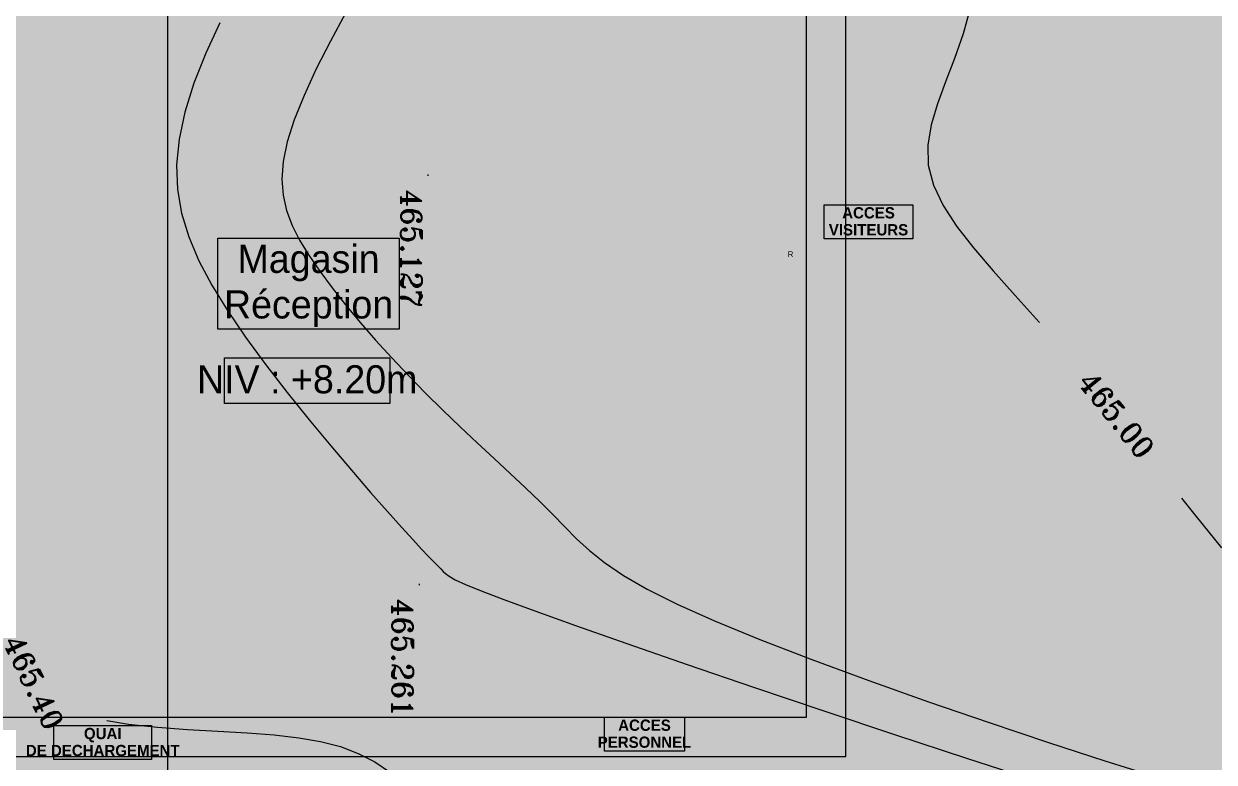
# Model space of a CAD drawing. Header units: millimetres. Extents: x 132836 to 1862386, y -330276 to -143438.
# Drawn here: x 167533 to 209873, y -261015 to -234764 of the extents above; entities that cross this region are included whole.
import ezdxf

# ---------------------------------------------------------------- set-up
doc = ezdxf.new("R2010")
doc.units = ezdxf.units.MM
doc.header["$MEASUREMENT"] = 0
for name, color, linetype in [('Hachure', 7, 'Continuous'), ('Marques - Coupes', 7, 'Continuous'), ('Nouveau_CN_01_00', 7, 'Continuous'), ('Nouveau_CN_02_00', 7, 'Continuous'), ('Nouveau_Cotation Courbes de niveau', 7, 'Continuous'), ('Nouveau_TopoAlt', 7, 'Continuous'), ('Nouveau_TopoJIS', 7, 'Continuous'), ('Sols_ Dalles', 7, 'Continuous')]:
    doc.layers.add(name, color=color, linetype=linetype)
doc.styles.add('STYLE_GENERE_1', font='')
doc.styles.add('STYLE_GENERE_4', font='')
doc.styles.add('STYLE_GENERE_5', font='romant.shx')
doc.styles.get('STYLE_GENERE_1').set_extended_font_data('Agency FB')
doc.styles.get('STYLE_GENERE_4').set_extended_font_data('Agency FB', bold=True)

# ---------------------------------------------------------------- blocks, each defined once
blk = doc.blocks.new('Plan de coupe_1_1', base_point=(172644, -165306))
at = {"layer": 'Marques - Coupes', "color": 7, "linetype": 'Continuous', "lineweight": 5}
blk.add_line((172644, -165556), (172644, -266659), dxfattribs=at)

msp = doc.modelspace()

# ---------------------------------------------------------------- hatches: boundary and pattern name
at = {"linetype": 'Continuous', "lineweight": 0, "true_color": 0x6f6f6f}
h = msp.add_hatch(color=8, dxfattribs=at)
h.paths.add_polyline_path([(141848.442, -275935.042), (141848.442, -295062.571), (269220.821, -293826.868), (269220.821, -270902.734), (268763.049, -270902.734), (254213.6, -271040.575), (254213.6, -163437.635), (153156.2, -163437.635), (153156.2, -271040.575), (153182.962, -271040.57), (153183.146, -272000.514, -0.409427364), (149183.681, -275935.042)])
h.paths.add_polyline_path([(158435.584, -260639.953), (155145.584, -260639.953), (155145.584, -248364.953), (155145.584, -243089.974), (155145.584, -242189.974), (158435.584, -242189.974)], flags=0)
h.paths.add_polyline_path([(196775.042, -260810.571), (196775.042, -222495.57), (186955.542, -222495.57), (186955.542, -218295.57), (196754.55, -218295.57), (196754.55, -208495.57), (196754.55, -204495.57), (193355.542, -204495.57), (193355.542, -201780.57), (193355.542, -195161.535), (195576.034, -195161.535), (195576.034, -189810.571), (217850.068, -189810.571), (217850.068, -262266.885), (245610.045, -262266.885), (245610.045, -253395.571), (245626.034, -253395.571), (246426.034, -253395.571), (247826.034, -253395.571), (247826.034, -248005.571), (247826.034, -246605.571), (245626.034, -246605.571), (245610.045, -246605.571), (245610.045, -171995.57), (212806.28, -171995.57), (161503.433, -171995.57), (161503.433, -193810.571), (161503.433, -230015.57), (161503.433, -260810.571)], flags=0)
h.paths.add_polyline_path([(162737.042, -269433.913, -0.09031866), (162858.773, -268727.623, -0.201448728), (163912.639, -267592.74, -0.104211445), (164718.006, -267415.055), (165317.979, -267409.371, -0.104044608), (166125.354, -267571.244, -0.238255457), (167284.257, -268953.318, -0.055188622), (167336.836, -269390.334), (167338.931, -269611.438), (167351.046, -270890.267), (167092.583, -271892.761, -0.267949192), (165370.083, -272909.124), (164770.11, -272914.808, -0.193717464), (163379.252, -272370.185, -0.070568756), (163028.663, -271931.262, -0.131652498), (162751.253, -270933.845)], flags=0)
h.paths.add_polyline_path([(173316.986, -273599.031), (173316.986, -273452.052), (173330.488, -267377.824, -0.380556701), (175316.986, -265609.826), (175394.714, -265609.826), (175394.714, -270609.826), (190394.714, -270609.826), (190394.714, -265609.826), (195356.191, -265609.826, -0.414213562), (196856.191, -267109.826), (196856.191, -273660.699, -0.345501612), (195137.285, -275433.432), (175327.752, -275599.002, -0.415791099)], flags=0)
h.paths.add_polyline_path([(205510.093, -271504.083, -0.134473934), (205230.948, -270484.937), (205230.948, -268984.937, -0.414213562), (207230.948, -266984.937), (207830.948, -266984.937, -0.414213562), (209830.948, -268984.937), (209830.948, -270484.937, -0.128820346), (209574.03, -271465.581, -0.270936291), (207830.948, -272484.937), (207230.948, -272484.937, -0.264979997)], flags=0)
h.paths.add_polyline_path([(217862.687, -273329.325), (217869.949, -267730.336, -0.098561509), (218100.718, -266943.721), (218117.681, -266951.545, -0.258849002), (219955.479, -265605.827), (219953.141, -265587.294), (220637.569, -265587.294), (220637.569, -265687.294), (220637.569, -270687.294), (250537.569, -270687.294), (250537.569, -265687.294), (252208.004, -265687.294), (254186.294, -265687.294), (254186.294, -267687.294), (254186.294, -271062.255, 0.001345761), (254186.323, -271073.021), (254197.209, -273095.233, -0.414213562), (252208.004, -275105.97), (243484.534, -275105.97, -0.005188955), (243431.438, -275116.103), (235447.992, -275196.191), (220071.012, -275253.24, -0.386553331), (217873.089, -273475.385, -0.025189219)], flags=0)
at = {"layer": 'Sols_ Dalles', "linetype": 'Continuous', "lineweight": 0, "true_color": 0x2e271c}
msp.add_hatch(color=250, dxfattribs=at).paths.add_polyline_path([(161503.433, -171995.57), (161503.433, -230015.57), (161503.433, -260810.571), (196775.042, -260810.571), (196775.042, -260795.571), (196775.042, -258649.982), (196775.042, -258010.558), (196775.042, -222495.57), (186955.542, -222495.57), (186955.542, -218295.57), (196754.55, -218295.57), (196754.55, -204495.57), (193355.542, -204495.57), (193355.542, -201780.57), (193355.542, -195161.535), (195576.034, -195161.535), (195576.034, -189810.571), (217805.542, -189810.571), (217805.542, -253395.57), (217805.542, -253415.571), (219205.542, -253415.571), (219205.542, -253395.57), (219205.542, -188410.571), (191955.542, -188410.571), (191955.542, -190035.076), (194140.476, -190023.061), (194160.967, -193749.52), (191976.034, -193761.535), (191955.542, -200380.57), (191955.542, -205895.57), (195354.55, -205895.57), (195354.55, -216895.57), (185555.542, -216895.57), (185555.542, -223895.57), (195354.55, -223895.57), (195354.55, -258649.982), (195354.55, -259410.571), (163990.222, -259410.571), (162860.681, -259410.571), (162860.681, -231415.57), (162860.681, -173395.57), (244226.034, -173395.57), (244226.034, -248005.571), (245626.034, -248005.571), (246426.034, -248005.571), (246426.034, -251817.03), (245610.045, -251817.03), (244211.034, -251817.03), (244211.034, -253395.571), (246426.034, -253395.571), (247826.034, -253395.571), (247826.034, -248005.571), (247826.034, -246605.571), (245626.034, -246605.571), (245626.034, -171995.57)])
at = {"layer": 'Sols_ Dalles', "linetype": 'Continuous', "lineweight": 0, "true_color": 0x252b1b}
msp.add_hatch(color=250, dxfattribs=at).paths.add_polyline_path([(162860.681, -259410.571), (195375.042, -259410.571), (195375.042, -231415.57), (162860.681, -231415.57)])

# ---------------------------------------------------------------- linework, layer by layer
at = {"layer": 'Hachure', "color": 7, "linetype": 'Continuous', "lineweight": 5, "flags": 128}
for points in [[(196004.779, -241200.212), (199149.25, -241200.212), (199149.25, -242406.702), (196004.779, -242406.702)], [(174434.638, -242382.818), (180887.683, -242382.818), (180887.683, -245626.063), (174434.638, -245626.063)], [(174675.837, -246638.431), (180550.051, -246638.431), (180550.051, -248260.056), (174675.837, -248260.056)], [(188191.582, -259417.989), (191027.471, -259417.989), (191027.471, -260624.479), (188191.582, -260624.479)], [(168602.498, -259714.205), (172077.99, -259714.205), (172077.99, -260920.695), (168602.498, -260920.695)]]:
    msp.add_lwpolyline(points, close=True, dxfattribs=at)
at = {"layer": 'Nouveau_CN_01_00', "color": 8, "linetype": 'Continuous', "lineweight": 5, "flags": 128}
for points in [[(178978.416, -234383.475), (178435.541, -235384.202), (177935.161, -236369.472), (177499.321, -237311.317), (177150.066, -238181.769), (176904.667, -238960.227), (176761.296, -239655.573), (176713.353, -240284.054), (176754.237, -240861.92), (176877.346, -241405.419), (177076.08, -241930.801), (177343.837, -242454.314), (177674.016, -242992.208), (178060.115, -243557.082), (178496.022, -244146.94), (178975.723, -244756.137), (179493.204, -245379.026), (180042.452, -246009.963), (180617.453, -246643.303), (181212.194, -247273.399), (181820.661, -247894.606), (182436.625, -248501.956), (183053, -249093.186), (183662.483, -249666.712), (184257.772, -250220.946), (184831.564, -250754.305), (185376.558, -251265.201), (185885.452, -251752.051), (186350.943, -252213.268), (186774.436, -252649.614), (187192.163, -253071.233), (187649.062, -253490.617), (188190.072, -253920.257), (188860.131, -254372.647), (189704.177, -254860.276), (190767.149, -255395.636), (192093.986, -255991.22), (193710.494, -256653.881), (195565.957, -257367.917), (197590.525, -258111.99), (199714.351, -258864.761), (201867.586, -259604.891), (203980.381, -260311.04), (205982.888, -260961.871), (207805.258, -261536.044)], [(170483.876, -259529.97), (171252.764, -259659.674), (172286.815, -259773.036), (173359.369, -259853.17), (174433.947, -259915.271), (175474.072, -259974.536), (176443.266, -260046.161), (177313.595, -260144.421), (178091.294, -260279.916), (178791.146, -260462.324), (179427.928, -260701.325), (180016.422, -261006.599), (180571.407, -261387.823)]]:
    msp.add_lwpolyline(points, dxfattribs=at)
at = {"layer": 'Nouveau_CN_02_00', "color": 8, "linetype": 'Continuous', "lineweight": 5, "flags": 128}
for points in [[(201200.774, -234173.009), (200940.024, -235120.702), (200633.135, -236002.87), (200317.136, -236829.913), (200029.055, -237612.228), (199805.919, -238360.215), (199684.756, -239084.273), (199702.595, -239794.801), (199887.189, -240502.499), (200229.197, -241219.265), (200710.002, -241957.301), (201310.99, -242728.806), (202013.544, -243545.982), (202799.048, -244421.028), (203648.887, -245366.145), (203653.506, -245371.443)], [(174499.983, -234724.952), (174006.194, -235810.035), (173584.135, -236878.868), (173259.894, -237905.181), (173054.59, -238869.588), (172969.46, -239780.251), (173000.775, -240652.222), (173144.802, -241500.55), (173397.809, -242340.285), (173756.067, -243186.479), (174215.842, -244054.18), (174773.404, -244958.44), (175421.43, -245908.032), (176138.235, -246886.632), (176898.541, -247871.639), (177677.072, -248840.451), (178448.552, -249770.468), (179187.703, -250639.089), (179869.248, -251423.713), (180467.912, -252101.738), (180964.693, -252656.921), (181365.692, -253098.44), (181683.286, -253441.834), (181929.853, -253702.638), (182117.768, -253896.388), (182259.409, -254038.621), (182367.152, -254144.872), (182453.376, -254230.68), (182536.909, -254311.8), (182662.397, -254404.878), (182880.937, -254526.779), (183243.626, -254694.368), (183801.564, -254924.51), (184605.848, -255234.07), (185707.575, -255639.916), (187157.843, -256158.91), (188984.679, -256799.959), (191123.825, -257540.119), (193487.949, -258348.487), (195989.722, -259194.161), (198541.814, -260046.235), (201056.894, -260873.808), (203447.632, -261645.976)], [(208712.968, -251626.669), (209231.676, -252283.842), (210138.169, -253400.251)]]:
    msp.add_lwpolyline(points, dxfattribs=at)
at = {"layer": 'Nouveau_TopoJIS', "color": 8, "linetype": 'Continuous', "lineweight": 5}
for p, q in [((181908.911, -240121.51), (181908.911, -240171.51)), ((181595.911, -254674.51), (181595.911, -254724.51))]:
    msp.add_line(p, q, dxfattribs=at)
at = {"layer": 'Sols_ Dalles', "color": 250, "linetype": 'Continuous', "lineweight": 5, "true_color": 0x1f1f1f}
msp.add_lwpolyline([(245626.034, -246605.571), (245626.034, -171995.57), (161503.433, -171995.57), (161503.433, -230015.57), (161503.433, -260810.571), (196775.042, -260810.571), (196775.042, -260795.571), (196775.042, -258649.982), (196775.042, -258010.558), (196775.042, -222495.57), (186955.542, -222495.57), (186955.542, -218295.57), (196754.55, -218295.57), (196754.55, -204495.57), (193355.542, -204495.57), (193355.542, -201780.57), (193355.542, -195161.535)], dxfattribs=at)
msp.add_lwpolyline([(162860.681, -259410.571), (195375.042, -259410.571), (195375.042, -231415.57), (162860.681, -231415.57)], close=True, dxfattribs=at)

# ---------------------------------------------------------------- block references
at = {"layer": 'Marques - Coupes', "color": 7, "lineweight": 5}
msp.add_blockref('Plan de coupe_1_1', (172643.741, -165305.968), dxfattribs=at)

# ---------------------------------------------------------------- texts
at = {"layer": 'Hachure', "color": 14, "linetype": 'Continuous', "lineweight": 5, "true_color": 0xa40f02, "char_height": 400, "attachment_point": 5, "style": 'STYLE_GENERE_4'}
for s, insert, line_spacing_factor in [('\\A1;{\\pqc;\\fAgency FB|b1|i0|c0|p34;ACCES \\P\\pqc;\\fAgency FB|b1|i0|c0|p34;VISITEURS}', (197577.015, -241787.499), 0.905026), ('\\A1;{\\pqc;\\fAgency FB|b1|i0|c0|p34;ACCES \\P\\pqc;\\fAgency FB|b1|i0|c0|p34;PERSONNEL}', (189609.526, -260005.016), 0.904865), ('\\A1;{\\pqc;\\fAgency FB|b1|i0|c0|p34;QUAI \\P\\pqc;\\fAgency FB|b1|i0|c0|p34;DE DECHARGEMENT}', (170340.244, -260301.233), 0.904865)]:
    msp.add_mtext(s, dxfattribs=dict(at, insert=insert, line_spacing_factor=line_spacing_factor))
at = {"layer": 'Hachure', "color": 250, "linetype": 'Continuous', "lineweight": 5, "true_color": 0x1f1f1f, "insert": (177661.161, -244080.656), "char_height": 1000, "attachment_point": 5, "line_spacing_factor": 0.972106, "style": 'STYLE_GENERE_1'}
msp.add_mtext('\\A1;{\\pqc;\\fAgency FB|b0|i0|c0|p34;Magasin \\P\\pqc;\\fAgency FB|b0|i0|c0|p34;Réception}', dxfattribs=at)
at = {"layer": 'Hachure', "color": 250, "linetype": 'Continuous', "lineweight": 5, "true_color": 0x3f3f3f, "insert": (194804.422, -242952.784), "char_height": 200, "attachment_point": 5, "style": 'STYLE_GENERE_1'}
msp.add_mtext('\\A1;{\\pqc;\\fAgency FB|b0|i0|c0|p34;R}', dxfattribs=at)
at = {"layer": 'Hachure', "color": 250, "linetype": 'Continuous', "lineweight": 5, "true_color": 0x1f1f1f, "insert": (177612.944, -247409.999), "char_height": 1000, "attachment_point": 5, "style": 'STYLE_GENERE_1'}
msp.add_mtext('\\A1;{\\pqc;\\fAgency FB|b0|i0|c0|p34;NIV : +8.\\fAgency FB|b0|i0|c0|p34;20\\fAgency FB|b0|i0|c0|p34;m}', dxfattribs=at)
at = {"layer": 'Nouveau_Cotation Courbes de niveau', "color": 253, "linetype": 'Continuous', "lineweight": 5, "true_color": 0x9f9f9f, "char_height": 750, "attachment_point": 4, "style": 'STYLE_GENERE_5'}
for s, insert, rotation in [('\\A1;{\\pql;\\Fromant.shx;465.00}', (205287.083, -247275.333), 308.6242064), ('\\A1;{\\pql;\\Fromant.shx;465.40}', (167118.564, -256565.32), 295.4122966)]:
    msp.add_mtext(s, dxfattribs=dict(at, insert=insert, rotation=rotation))
at = {"layer": 'Nouveau_TopoAlt', "color": 253, "linetype": 'Continuous', "lineweight": 5, "true_color": 0x9f9f9f, "char_height": 750, "attachment_point": 1, "rotation": 270, "style": 'STYLE_GENERE_5'}
for s, insert in [('\\A1;{\\pql;\\Fromant.shx;465.127}', (181690.723, -240650.01)), ('\\A1;{\\pql;\\Fromant.shx;465.261}', (181377.723, -255203.01))]:
    msp.add_mtext(s, dxfattribs=dict(at, insert=insert))

doc.saveas('drawing.dxf')
